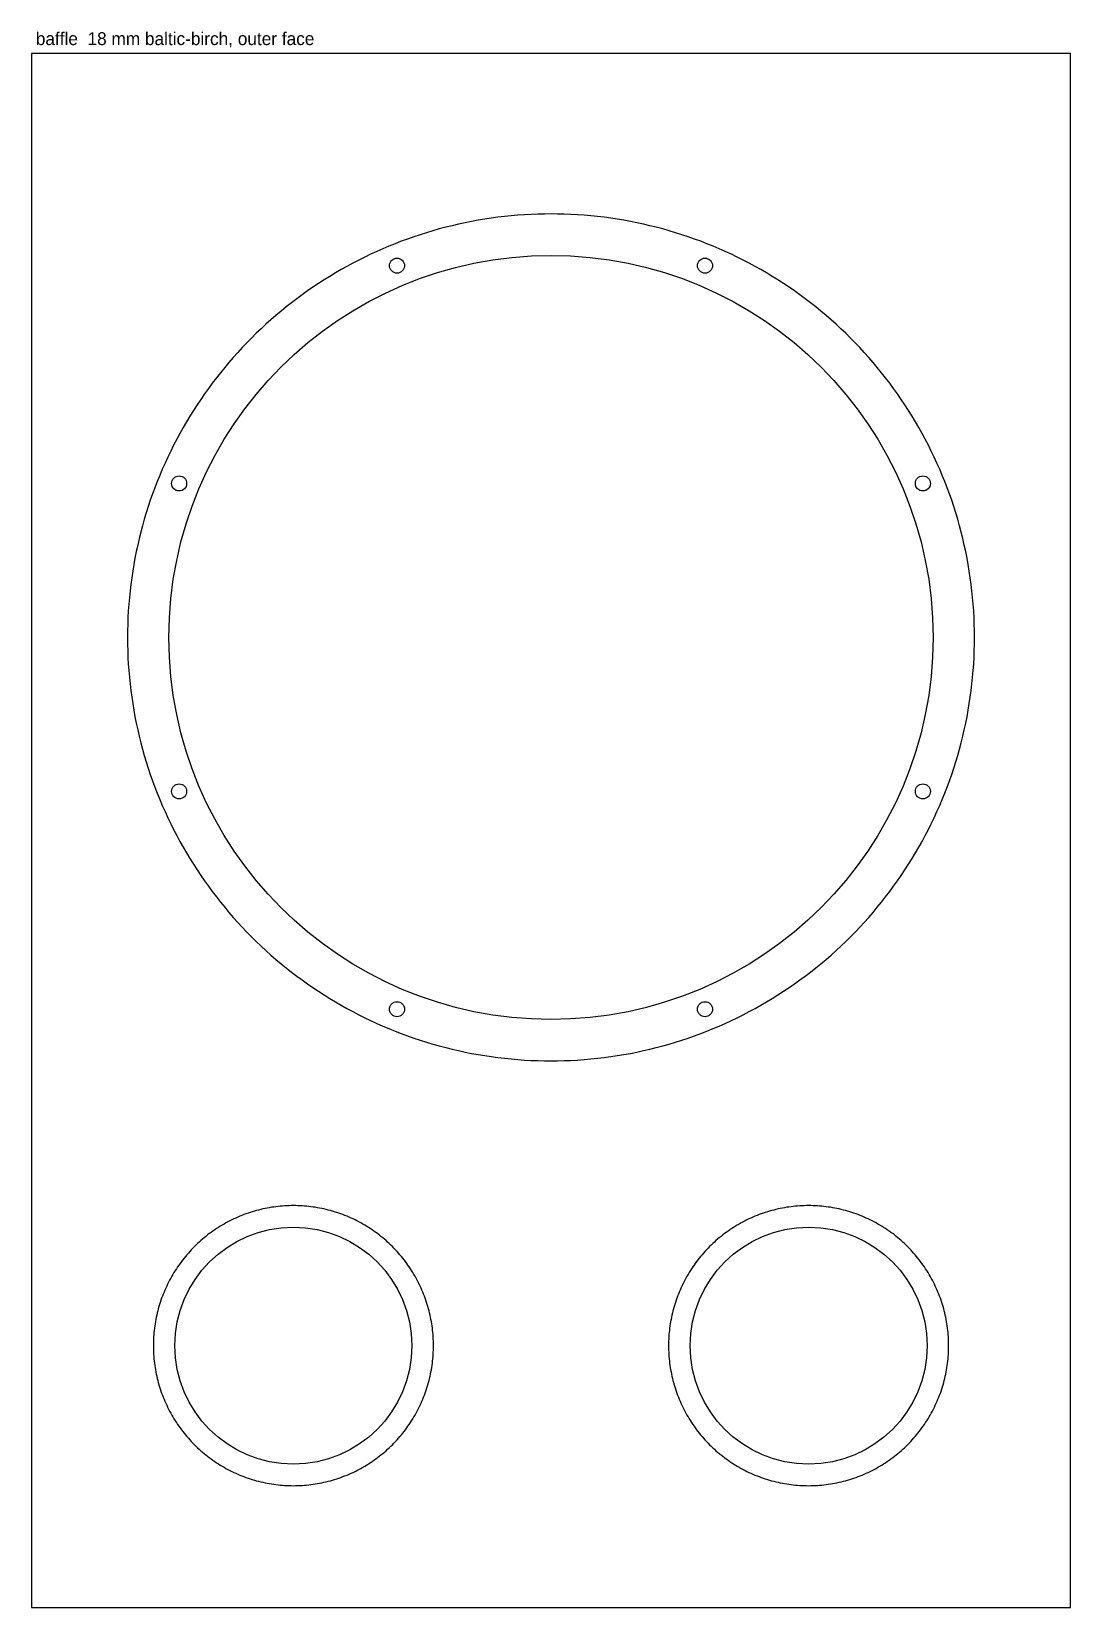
# Model space of a CAD drawing. Header units: millimetres. Extents: x 0 to 484, y 0 to 734.
import ezdxf

# ---------------------------------------------------------------- set-up
doc = ezdxf.new("R2010")
doc.units = ezdxf.units.MM
for name, color, linetype in [('CUT_INSIDE', 5, 'Continuous'), ('CUT_OUTSIDE', 1, 'Continuous'), ('NOTES', 7, 'Continuous'), ('POCKET_11MM', 3, 'Continuous'), ('POCKET_5MM', 3, 'Continuous')]:
    doc.layers.add(name, color=color, linetype=linetype)

msp = doc.modelspace()

# ---------------------------------------------------------------- linework, layer by layer
at = {"layer": 'CUT_INSIDE'}
for centre, radius in [((242, 452), 178), ((170.25, 625.23), 3.5), ((313.75, 625.23), 3.5), ((68.77, 523.75), 3.5), ((415.23, 523.75), 3.5), ((68.77, 380.25), 3.5), ((415.23, 380.25), 3.5), ((170.25, 278.77), 3.5), ((313.75, 278.77), 3.5), ((122, 122), 55.2), ((362, 122), 55.2)]:
    msp.add_circle(centre, radius, dxfattribs=at)
at = {"layer": 'CUT_OUTSIDE'}
msp.add_lwpolyline([(0, 0), (484, 0), (484, 724), (0, 724), (0, 0)], close=True, dxfattribs=at)
at = {"layer": 'POCKET_11MM'}
msp.add_lwpolyline([(439.3, 452), (439.28, 455.1), (439.2, 458.2), (439.08, 461.29), (438.91, 464.39), (438.69, 467.48), (438.42, 470.57), (438.11, 473.65), (437.74, 476.73), (437.33, 479.8), (436.87, 482.86), (436.36, 485.92), (435.81, 488.97), (435.2, 492.01), (434.55, 495.04), (433.85, 498.06), (433.1, 501.07), (432.31, 504.06), (431.47, 507.04), (430.58, 510.01), (429.64, 512.97), (428.66, 515.91), (427.64, 518.83), (426.56, 521.74), (425.44, 524.63), (424.28, 527.5), (423.07, 530.36), (421.82, 533.19), (420.52, 536.01), (419.18, 538.8), (417.8, 541.57), (416.37, 544.32), (414.9, 547.05), (413.38, 549.75), (411.82, 552.43), (410.23, 555.09), (408.59, 557.72), (406.9, 560.32), (405.18, 562.9), (403.42, 565.45), (401.62, 567.97), (399.78, 570.46), (397.9, 572.93), (395.98, 575.36), (394.02, 577.76), (392.03, 580.14), (390, 582.48), (387.93, 584.79), (385.83, 587.06), (383.69, 589.3), (381.51, 591.51), (379.3, 593.69), (377.06, 595.83), (374.79, 597.93), (372.48, 600), (370.14, 602.03), (367.76, 604.02), (365.36, 605.98), (362.93, 607.9), (360.46, 609.78), (357.97, 611.62), (355.45, 613.42), (352.9, 615.18), (350.32, 616.9), (347.72, 618.59), (345.09, 620.23), (342.43, 621.82), (339.75, 623.38), (337.05, 624.9), (334.32, 626.37), (331.57, 627.8), (328.8, 629.18), (326.01, 630.52), (323.19, 631.82), (320.36, 633.07), (317.5, 634.28), (314.63, 635.44), (311.74, 636.56), (308.83, 637.64), (305.91, 638.66), (302.97, 639.64), (300.01, 640.58), (297.04, 641.47), (294.06, 642.31), (291.07, 643.1), (288.06, 643.85), (285.04, 644.55), (282.01, 645.2), (278.97, 645.81), (275.92, 646.36), (272.86, 646.87), (269.8, 647.33), (266.73, 647.74), (263.65, 648.11), (260.57, 648.42), (257.48, 648.69), (254.39, 648.91), (251.29, 649.08), (248.2, 649.2), (245.1, 649.28), (242, 649.3), (238.9, 649.28), (235.8, 649.2), (232.71, 649.08), (229.61, 648.91), (226.52, 648.69), (223.43, 648.42), (220.35, 648.11), (217.27, 647.74), (214.2, 647.33), (211.14, 646.87), (208.08, 646.36), (205.03, 645.81), (201.99, 645.2), (198.96, 644.55), (195.94, 643.85), (192.93, 643.1), (189.94, 642.31), (186.96, 641.47), (183.99, 640.58), (181.03, 639.64), (178.09, 638.66), (175.17, 637.64), (172.26, 636.56), (169.37, 635.44), (166.5, 634.28), (163.64, 633.07), (160.81, 631.82), (157.99, 630.52), (155.2, 629.18), (152.43, 627.8), (149.68, 626.37), (146.95, 624.9), (144.25, 623.38), (141.57, 621.82), (138.91, 620.23), (136.28, 618.59), (133.68, 616.9), (131.1, 615.18), (128.55, 613.42), (126.03, 611.62), (123.54, 609.78), (121.07, 607.9), (118.64, 605.98), (116.24, 604.02), (113.86, 602.03), (111.52, 600), (109.21, 597.93), (106.94, 595.83), (104.7, 593.69), (102.49, 591.51), (100.31, 589.3), (98.17, 587.06), (96.07, 584.79), (94, 582.48), (91.97, 580.14), (89.98, 577.76), (88.02, 575.36), (86.1, 572.93), (84.22, 570.46), (82.38, 567.97), (80.58, 565.45), (78.82, 562.9), (77.1, 560.32), (75.41, 557.72), (73.77, 555.09), (72.18, 552.43), (70.62, 549.75), (69.1, 547.05), (67.63, 544.32), (66.2, 541.57), (64.82, 538.8), (63.48, 536.01), (62.18, 533.19), (60.93, 530.36), (59.72, 527.5), (58.56, 524.63), (57.44, 521.74), (56.36, 518.83), (55.34, 515.91), (54.36, 512.97), (53.42, 510.01), (52.53, 507.04), (51.69, 504.06), (50.9, 501.07), (50.15, 498.06), (49.45, 495.04), (48.8, 492.01), (48.19, 488.97), (47.64, 485.92), (47.13, 482.86), (46.67, 479.8), (46.26, 476.73), (45.89, 473.65), (45.58, 470.57), (45.31, 467.48), (45.09, 464.39), (44.92, 461.29), (44.8, 458.2), (44.72, 455.1), (44.7, 452), (44.72, 448.9), (44.8, 445.8), (44.92, 442.71), (45.09, 439.61), (45.31, 436.52), (45.58, 433.43), (45.89, 430.35), (46.26, 427.27), (46.67, 424.2), (47.13, 421.14), (47.64, 418.08), (48.19, 415.03), (48.8, 411.99), (49.45, 408.96), (50.15, 405.94), (50.9, 402.93), (51.69, 399.94), (52.53, 396.96), (53.42, 393.99), (54.36, 391.03), (55.34, 388.09), (56.36, 385.17), (57.44, 382.26), (58.56, 379.37), (59.72, 376.5), (60.93, 373.64), (62.18, 370.81), (63.48, 367.99), (64.82, 365.2), (66.2, 362.43), (67.63, 359.68), (69.1, 356.95), (70.62, 354.25), (72.18, 351.57), (73.77, 348.91), (75.41, 346.28), (77.1, 343.68), (78.82, 341.1), (80.58, 338.55), (82.38, 336.03), (84.22, 333.54), (86.1, 331.07), (88.02, 328.64), (89.98, 326.24), (91.97, 323.86), (94, 321.52), (96.07, 319.21), (98.17, 316.94), (100.31, 314.7), (102.49, 312.49), (104.7, 310.31), (106.94, 308.17), (109.21, 306.07), (111.52, 304), (113.86, 301.97), (116.24, 299.98), (118.64, 298.02), (121.07, 296.1), (123.54, 294.22), (126.03, 292.38), (128.55, 290.58), (131.1, 288.82), (133.68, 287.1), (136.28, 285.41), (138.91, 283.77), (141.57, 282.18), (144.25, 280.62), (146.95, 279.1), (149.68, 277.63), (152.43, 276.2), (155.2, 274.82), (157.99, 273.48), (160.81, 272.18), (163.64, 270.93), (166.5, 269.72), (169.37, 268.56), (172.26, 267.44), (175.17, 266.36), (178.09, 265.34), (181.03, 264.36), (183.99, 263.42), (186.96, 262.53), (189.94, 261.69), (192.93, 260.9), (195.94, 260.15), (198.96, 259.45), (201.99, 258.8), (205.03, 258.19), (208.08, 257.64), (211.14, 257.13), (214.2, 256.67), (217.27, 256.26), (220.35, 255.89), (223.43, 255.58), (226.52, 255.31), (229.61, 255.09), (232.71, 254.92), (235.8, 254.8), (238.9, 254.72), (242, 254.7), (245.1, 254.72), (248.2, 254.8), (251.29, 254.92), (254.39, 255.09), (257.48, 255.31), (260.57, 255.58), (263.65, 255.89), (266.73, 256.26), (269.8, 256.67), (272.86, 257.13), (275.92, 257.64), (278.97, 258.19), (282.01, 258.8), (285.04, 259.45), (288.06, 260.15), (291.07, 260.9), (294.06, 261.69), (297.04, 262.53), (300.01, 263.42), (302.97, 264.36), (305.91, 265.34), (308.83, 266.36), (311.74, 267.44), (314.63, 268.56), (317.5, 269.72), (320.36, 270.93), (323.19, 272.18), (326.01, 273.48), (328.8, 274.82), (331.57, 276.2), (334.32, 277.63), (337.05, 279.1), (339.75, 280.62), (342.43, 282.18), (345.09, 283.77), (347.72, 285.41), (350.32, 287.1), (352.9, 288.82), (355.45, 290.58), (357.97, 292.38), (360.46, 294.22), (362.93, 296.1), (365.36, 298.02), (367.76, 299.98), (370.14, 301.97), (372.48, 304), (374.79, 306.07), (377.06, 308.17), (379.3, 310.31), (381.51, 312.49), (383.69, 314.7), (385.83, 316.94), (387.93, 319.21), (390, 321.52), (392.03, 323.86), (394.02, 326.24), (395.98, 328.64), (397.9, 331.07), (399.78, 333.54), (401.62, 336.03), (403.42, 338.55), (405.18, 341.1), (406.9, 343.68), (408.59, 346.28), (410.23, 348.91), (411.82, 351.57), (413.38, 354.25), (414.9, 356.95), (416.37, 359.68), (417.8, 362.43), (419.18, 365.2), (420.52, 367.99), (421.82, 370.81), (423.07, 373.64), (424.28, 376.5), (425.44, 379.37), (426.56, 382.26), (427.64, 385.17), (428.66, 388.09), (429.64, 391.03), (430.58, 393.99), (431.47, 396.96), (432.31, 399.94), (433.1, 402.93), (433.85, 405.94), (434.55, 408.96), (435.2, 411.99), (435.81, 415.03), (436.36, 418.08), (436.87, 421.14), (437.33, 424.2), (437.74, 427.27), (438.11, 430.35), (438.42, 433.43), (438.69, 436.52), (438.91, 439.61), (439.08, 442.71), (439.2, 445.8), (439.28, 448.9), (439.3, 452)], close=True, dxfattribs=at)
at = {"layer": 'POCKET_5MM'}
for points in [[(187.25, 122), (187.24, 123.02), (187.22, 124.05), (187.18, 125.07), (187.12, 126.1), (187.05, 127.12), (186.96, 128.14), (186.86, 129.16), (186.74, 130.18), (186.6, 131.19), (186.45, 132.21), (186.28, 133.22), (186.09, 134.23), (185.89, 135.23), (185.68, 136.23), (185.45, 137.23), (185.2, 138.23), (184.94, 139.22), (184.66, 140.2), (184.37, 141.19), (184.06, 142.16), (183.73, 143.14), (183.39, 144.1), (183.04, 145.06), (182.67, 146.02), (182.28, 146.97), (181.88, 147.91), (181.47, 148.85), (181.04, 149.78), (180.6, 150.71), (180.14, 151.62), (179.67, 152.53), (179.18, 153.43), (178.68, 154.33), (178.16, 155.21), (177.63, 156.09), (177.09, 156.96), (176.54, 157.82), (175.97, 158.68), (175.38, 159.52), (174.79, 160.35), (174.18, 161.18), (173.56, 161.99), (172.92, 162.8), (172.28, 163.59), (171.62, 164.38), (170.94, 165.15), (170.26, 165.91), (169.57, 166.67), (168.86, 167.41), (168.14, 168.14), (167.41, 168.86), (166.67, 169.57), (165.91, 170.26), (165.15, 170.94), (164.38, 171.62), (163.59, 172.28), (162.8, 172.92), (161.99, 173.56), (161.18, 174.18), (160.35, 174.79), (159.52, 175.38), (158.68, 175.97), (157.82, 176.54), (156.96, 177.09), (156.09, 177.63), (155.21, 178.16), (154.33, 178.68), (153.43, 179.18), (152.53, 179.67), (151.62, 180.14), (150.71, 180.6), (149.78, 181.04), (148.85, 181.47), (147.91, 181.88), (146.97, 182.28), (146.02, 182.67), (145.06, 183.04), (144.1, 183.39), (143.14, 183.73), (142.16, 184.06), (141.19, 184.37), (140.2, 184.66), (139.22, 184.94), (138.23, 185.2), (137.23, 185.45), (136.23, 185.68), (135.23, 185.89), (134.23, 186.09), (133.22, 186.28), (132.21, 186.45), (131.19, 186.6), (130.18, 186.74), (129.16, 186.86), (128.14, 186.96), (127.12, 187.05), (126.1, 187.12), (125.07, 187.18), (124.05, 187.22), (123.02, 187.24), (122, 187.25), (120.98, 187.24), (119.95, 187.22), (118.93, 187.18), (117.9, 187.12), (116.88, 187.05), (115.86, 186.96), (114.84, 186.86), (113.82, 186.74), (112.81, 186.6), (111.79, 186.45), (110.78, 186.28), (109.77, 186.09), (108.77, 185.89), (107.77, 185.68), (106.77, 185.45), (105.77, 185.2), (104.78, 184.94), (103.8, 184.66), (102.81, 184.37), (101.84, 184.06), (100.86, 183.73), (99.9, 183.39), (98.94, 183.04), (97.98, 182.67), (97.03, 182.28), (96.09, 181.88), (95.15, 181.47), (94.22, 181.04), (93.29, 180.6), (92.38, 180.14), (91.47, 179.67), (90.57, 179.18), (89.67, 178.68), (88.79, 178.16), (87.91, 177.63), (87.04, 177.09), (86.18, 176.54), (85.32, 175.97), (84.48, 175.38), (83.65, 174.79), (82.82, 174.18), (82.01, 173.56), (81.2, 172.92), (80.41, 172.28), (79.62, 171.62), (78.85, 170.94), (78.09, 170.26), (77.33, 169.57), (76.59, 168.86), (75.86, 168.14), (75.14, 167.41), (74.43, 166.67), (73.74, 165.91), (73.06, 165.15), (72.38, 164.38), (71.72, 163.59), (71.08, 162.8), (70.44, 161.99), (69.82, 161.18), (69.21, 160.35), (68.62, 159.52), (68.03, 158.68), (67.46, 157.82), (66.91, 156.96), (66.37, 156.09), (65.84, 155.21), (65.32, 154.33), (64.82, 153.43), (64.33, 152.53), (63.86, 151.62), (63.4, 150.71), (62.96, 149.78), (62.53, 148.85), (62.12, 147.91), (61.72, 146.97), (61.33, 146.02), (60.96, 145.06), (60.61, 144.1), (60.27, 143.14), (59.94, 142.16), (59.63, 141.19), (59.34, 140.2), (59.06, 139.22), (58.8, 138.23), (58.55, 137.23), (58.32, 136.23), (58.11, 135.23), (57.91, 134.23), (57.72, 133.22), (57.55, 132.21), (57.4, 131.19), (57.26, 130.18), (57.14, 129.16), (57.04, 128.14), (56.95, 127.12), (56.88, 126.1), (56.82, 125.07), (56.78, 124.05), (56.76, 123.02), (56.75, 122), (56.76, 120.98), (56.78, 119.95), (56.82, 118.93), (56.88, 117.9), (56.95, 116.88), (57.04, 115.86), (57.14, 114.84), (57.26, 113.82), (57.4, 112.81), (57.55, 111.79), (57.72, 110.78), (57.91, 109.77), (58.11, 108.77), (58.32, 107.77), (58.55, 106.77), (58.8, 105.77), (59.06, 104.78), (59.34, 103.8), (59.63, 102.81), (59.94, 101.84), (60.27, 100.86), (60.61, 99.9), (60.96, 98.94), (61.33, 97.98), (61.72, 97.03), (62.12, 96.09), (62.53, 95.15), (62.96, 94.22), (63.4, 93.29), (63.86, 92.38), (64.33, 91.47), (64.82, 90.57), (65.32, 89.67), (65.84, 88.79), (66.37, 87.91), (66.91, 87.04), (67.46, 86.18), (68.03, 85.32), (68.62, 84.48), (69.21, 83.65), (69.82, 82.82), (70.44, 82.01), (71.08, 81.2), (71.72, 80.41), (72.38, 79.62), (73.06, 78.85), (73.74, 78.09), (74.43, 77.33), (75.14, 76.59), (75.86, 75.86), (76.59, 75.14), (77.33, 74.43), (78.09, 73.74), (78.85, 73.06), (79.62, 72.38), (80.41, 71.72), (81.2, 71.08), (82.01, 70.44), (82.82, 69.82), (83.65, 69.21), (84.48, 68.62), (85.32, 68.03), (86.18, 67.46), (87.04, 66.91), (87.91, 66.37), (88.79, 65.84), (89.67, 65.32), (90.57, 64.82), (91.47, 64.33), (92.38, 63.86), (93.29, 63.4), (94.22, 62.96), (95.15, 62.53), (96.09, 62.12), (97.03, 61.72), (97.98, 61.33), (98.94, 60.96), (99.9, 60.61), (100.86, 60.27), (101.84, 59.94), (102.81, 59.63), (103.8, 59.34), (104.78, 59.06), (105.77, 58.8), (106.77, 58.55), (107.77, 58.32), (108.77, 58.11), (109.77, 57.91), (110.78, 57.72), (111.79, 57.55), (112.81, 57.4), (113.82, 57.26), (114.84, 57.14), (115.86, 57.04), (116.88, 56.95), (117.9, 56.88), (118.93, 56.82), (119.95, 56.78), (120.98, 56.76), (122, 56.75), (123.02, 56.76), (124.05, 56.78), (125.07, 56.82), (126.1, 56.88), (127.12, 56.95), (128.14, 57.04), (129.16, 57.14), (130.18, 57.26), (131.19, 57.4), (132.21, 57.55), (133.22, 57.72), (134.23, 57.91), (135.23, 58.11), (136.23, 58.32), (137.23, 58.55), (138.23, 58.8), (139.22, 59.06), (140.2, 59.34), (141.19, 59.63), (142.16, 59.94), (143.14, 60.27), (144.1, 60.61), (145.06, 60.96), (146.02, 61.33), (146.97, 61.72), (147.91, 62.12), (148.85, 62.53), (149.78, 62.96), (150.71, 63.4), (151.62, 63.86), (152.53, 64.33), (153.43, 64.82), (154.33, 65.32), (155.21, 65.84), (156.09, 66.37), (156.96, 66.91), (157.82, 67.46), (158.68, 68.03), (159.52, 68.62), (160.35, 69.21), (161.18, 69.82), (161.99, 70.44), (162.8, 71.08), (163.59, 71.72), (164.38, 72.38), (165.15, 73.06), (165.91, 73.74), (166.67, 74.43), (167.41, 75.14), (168.14, 75.86), (168.86, 76.59), (169.57, 77.33), (170.26, 78.09), (170.94, 78.85), (171.62, 79.62), (172.28, 80.41), (172.92, 81.2), (173.56, 82.01), (174.18, 82.82), (174.79, 83.65), (175.38, 84.48), (175.97, 85.32), (176.54, 86.18), (177.09, 87.04), (177.63, 87.91), (178.16, 88.79), (178.68, 89.67), (179.18, 90.57), (179.67, 91.47), (180.14, 92.38), (180.6, 93.29), (181.04, 94.22), (181.47, 95.15), (181.88, 96.09), (182.28, 97.03), (182.67, 97.98), (183.04, 98.94), (183.39, 99.9), (183.73, 100.86), (184.06, 101.84), (184.37, 102.81), (184.66, 103.8), (184.94, 104.78), (185.2, 105.77), (185.45, 106.77), (185.68, 107.77), (185.89, 108.77), (186.09, 109.77), (186.28, 110.78), (186.45, 111.79), (186.6, 112.81), (186.74, 113.82), (186.86, 114.84), (186.96, 115.86), (187.05, 116.88), (187.12, 117.9), (187.18, 118.93), (187.22, 119.95), (187.24, 120.98), (187.25, 122)], [(427.25, 122), (427.24, 123.02), (427.22, 124.05), (427.18, 125.07), (427.12, 126.1), (427.05, 127.12), (426.96, 128.14), (426.86, 129.16), (426.74, 130.18), (426.6, 131.19), (426.45, 132.21), (426.28, 133.22), (426.09, 134.23), (425.89, 135.23), (425.68, 136.23), (425.45, 137.23), (425.2, 138.23), (424.94, 139.22), (424.66, 140.2), (424.37, 141.19), (424.06, 142.16), (423.73, 143.14), (423.39, 144.1), (423.04, 145.06), (422.67, 146.02), (422.28, 146.97), (421.88, 147.91), (421.47, 148.85), (421.04, 149.78), (420.6, 150.71), (420.14, 151.62), (419.67, 152.53), (419.18, 153.43), (418.68, 154.33), (418.16, 155.21), (417.63, 156.09), (417.09, 156.96), (416.54, 157.82), (415.97, 158.68), (415.38, 159.52), (414.79, 160.35), (414.18, 161.18), (413.56, 161.99), (412.92, 162.8), (412.28, 163.59), (411.62, 164.38), (410.94, 165.15), (410.26, 165.91), (409.57, 166.67), (408.86, 167.41), (408.14, 168.14), (407.41, 168.86), (406.67, 169.57), (405.91, 170.26), (405.15, 170.94), (404.38, 171.62), (403.59, 172.28), (402.8, 172.92), (401.99, 173.56), (401.18, 174.18), (400.35, 174.79), (399.52, 175.38), (398.68, 175.97), (397.82, 176.54), (396.96, 177.09), (396.09, 177.63), (395.21, 178.16), (394.33, 178.68), (393.43, 179.18), (392.53, 179.67), (391.62, 180.14), (390.71, 180.6), (389.78, 181.04), (388.85, 181.47), (387.91, 181.88), (386.97, 182.28), (386.02, 182.67), (385.06, 183.04), (384.1, 183.39), (383.14, 183.73), (382.16, 184.06), (381.19, 184.37), (380.2, 184.66), (379.22, 184.94), (378.23, 185.2), (377.23, 185.45), (376.23, 185.68), (375.23, 185.89), (374.23, 186.09), (373.22, 186.28), (372.21, 186.45), (371.19, 186.6), (370.18, 186.74), (369.16, 186.86), (368.14, 186.96), (367.12, 187.05), (366.1, 187.12), (365.07, 187.18), (364.05, 187.22), (363.02, 187.24), (362, 187.25), (360.98, 187.24), (359.95, 187.22), (358.93, 187.18), (357.9, 187.12), (356.88, 187.05), (355.86, 186.96), (354.84, 186.86), (353.82, 186.74), (352.81, 186.6), (351.79, 186.45), (350.78, 186.28), (349.77, 186.09), (348.77, 185.89), (347.77, 185.68), (346.77, 185.45), (345.77, 185.2), (344.78, 184.94), (343.8, 184.66), (342.81, 184.37), (341.84, 184.06), (340.86, 183.73), (339.9, 183.39), (338.94, 183.04), (337.98, 182.67), (337.03, 182.28), (336.09, 181.88), (335.15, 181.47), (334.22, 181.04), (333.29, 180.6), (332.38, 180.14), (331.47, 179.67), (330.57, 179.18), (329.67, 178.68), (328.79, 178.16), (327.91, 177.63), (327.04, 177.09), (326.18, 176.54), (325.32, 175.97), (324.48, 175.38), (323.65, 174.79), (322.82, 174.18), (322.01, 173.56), (321.2, 172.92), (320.41, 172.28), (319.62, 171.62), (318.85, 170.94), (318.09, 170.26), (317.33, 169.57), (316.59, 168.86), (315.86, 168.14), (315.14, 167.41), (314.43, 166.67), (313.74, 165.91), (313.06, 165.15), (312.38, 164.38), (311.72, 163.59), (311.08, 162.8), (310.44, 161.99), (309.82, 161.18), (309.21, 160.35), (308.62, 159.52), (308.03, 158.68), (307.46, 157.82), (306.91, 156.96), (306.37, 156.09), (305.84, 155.21), (305.32, 154.33), (304.82, 153.43), (304.33, 152.53), (303.86, 151.62), (303.4, 150.71), (302.96, 149.78), (302.53, 148.85), (302.12, 147.91), (301.72, 146.97), (301.33, 146.02), (300.96, 145.06), (300.61, 144.1), (300.27, 143.14), (299.94, 142.16), (299.63, 141.19), (299.34, 140.2), (299.06, 139.22), (298.8, 138.23), (298.55, 137.23), (298.32, 136.23), (298.11, 135.23), (297.91, 134.23), (297.72, 133.22), (297.55, 132.21), (297.4, 131.19), (297.26, 130.18), (297.14, 129.16), (297.04, 128.14), (296.95, 127.12), (296.88, 126.1), (296.82, 125.07), (296.78, 124.05), (296.76, 123.02), (296.75, 122), (296.76, 120.98), (296.78, 119.95), (296.82, 118.93), (296.88, 117.9), (296.95, 116.88), (297.04, 115.86), (297.14, 114.84), (297.26, 113.82), (297.4, 112.81), (297.55, 111.79), (297.72, 110.78), (297.91, 109.77), (298.11, 108.77), (298.32, 107.77), (298.55, 106.77), (298.8, 105.77), (299.06, 104.78), (299.34, 103.8), (299.63, 102.81), (299.94, 101.84), (300.27, 100.86), (300.61, 99.9), (300.96, 98.94), (301.33, 97.98), (301.72, 97.03), (302.12, 96.09), (302.53, 95.15), (302.96, 94.22), (303.4, 93.29), (303.86, 92.38), (304.33, 91.47), (304.82, 90.57), (305.32, 89.67), (305.84, 88.79), (306.37, 87.91), (306.91, 87.04), (307.46, 86.18), (308.03, 85.32), (308.62, 84.48), (309.21, 83.65), (309.82, 82.82), (310.44, 82.01), (311.08, 81.2), (311.72, 80.41), (312.38, 79.62), (313.06, 78.85), (313.74, 78.09), (314.43, 77.33), (315.14, 76.59), (315.86, 75.86), (316.59, 75.14), (317.33, 74.43), (318.09, 73.74), (318.85, 73.06), (319.62, 72.38), (320.41, 71.72), (321.2, 71.08), (322.01, 70.44), (322.82, 69.82), (323.65, 69.21), (324.48, 68.62), (325.32, 68.03), (326.18, 67.46), (327.04, 66.91), (327.91, 66.37), (328.79, 65.84), (329.67, 65.32), (330.57, 64.82), (331.47, 64.33), (332.38, 63.86), (333.29, 63.4), (334.22, 62.96), (335.15, 62.53), (336.09, 62.12), (337.03, 61.72), (337.98, 61.33), (338.94, 60.96), (339.9, 60.61), (340.86, 60.27), (341.84, 59.94), (342.81, 59.63), (343.8, 59.34), (344.78, 59.06), (345.77, 58.8), (346.77, 58.55), (347.77, 58.32), (348.77, 58.11), (349.77, 57.91), (350.78, 57.72), (351.79, 57.55), (352.81, 57.4), (353.82, 57.26), (354.84, 57.14), (355.86, 57.04), (356.88, 56.95), (357.9, 56.88), (358.93, 56.82), (359.95, 56.78), (360.98, 56.76), (362, 56.75), (363.02, 56.76), (364.05, 56.78), (365.07, 56.82), (366.1, 56.88), (367.12, 56.95), (368.14, 57.04), (369.16, 57.14), (370.18, 57.26), (371.19, 57.4), (372.21, 57.55), (373.22, 57.72), (374.23, 57.91), (375.23, 58.11), (376.23, 58.32), (377.23, 58.55), (378.23, 58.8), (379.22, 59.06), (380.2, 59.34), (381.19, 59.63), (382.16, 59.94), (383.14, 60.27), (384.1, 60.61), (385.06, 60.96), (386.02, 61.33), (386.97, 61.72), (387.91, 62.12), (388.85, 62.53), (389.78, 62.96), (390.71, 63.4), (391.62, 63.86), (392.53, 64.33), (393.43, 64.82), (394.33, 65.32), (395.21, 65.84), (396.09, 66.37), (396.96, 66.91), (397.82, 67.46), (398.68, 68.03), (399.52, 68.62), (400.35, 69.21), (401.18, 69.82), (401.99, 70.44), (402.8, 71.08), (403.59, 71.72), (404.38, 72.38), (405.15, 73.06), (405.91, 73.74), (406.67, 74.43), (407.41, 75.14), (408.14, 75.86), (408.86, 76.59), (409.57, 77.33), (410.26, 78.09), (410.94, 78.85), (411.62, 79.62), (412.28, 80.41), (412.92, 81.2), (413.56, 82.01), (414.18, 82.82), (414.79, 83.65), (415.38, 84.48), (415.97, 85.32), (416.54, 86.18), (417.09, 87.04), (417.63, 87.91), (418.16, 88.79), (418.68, 89.67), (419.18, 90.57), (419.67, 91.47), (420.14, 92.38), (420.6, 93.29), (421.04, 94.22), (421.47, 95.15), (421.88, 96.09), (422.28, 97.03), (422.67, 97.98), (423.04, 98.94), (423.39, 99.9), (423.73, 100.86), (424.06, 101.84), (424.37, 102.81), (424.66, 103.8), (424.94, 104.78), (425.2, 105.77), (425.45, 106.77), (425.68, 107.77), (425.89, 108.77), (426.09, 109.77), (426.28, 110.78), (426.45, 111.79), (426.6, 112.81), (426.74, 113.82), (426.86, 114.84), (426.96, 115.86), (427.05, 116.88), (427.12, 117.9), (427.18, 118.93), (427.22, 119.95), (427.24, 120.98), (427.25, 122)]]:
    msp.add_lwpolyline(points, close=True, dxfattribs=at)

# ---------------------------------------------------------------- texts
at = {"layer": 'NOTES'}
msp.add_text('baffle  18 mm baltic-birch, outer face', height=6, dxfattribs=at).set_placement((2, 728))

doc.saveas('drawing.dxf')
